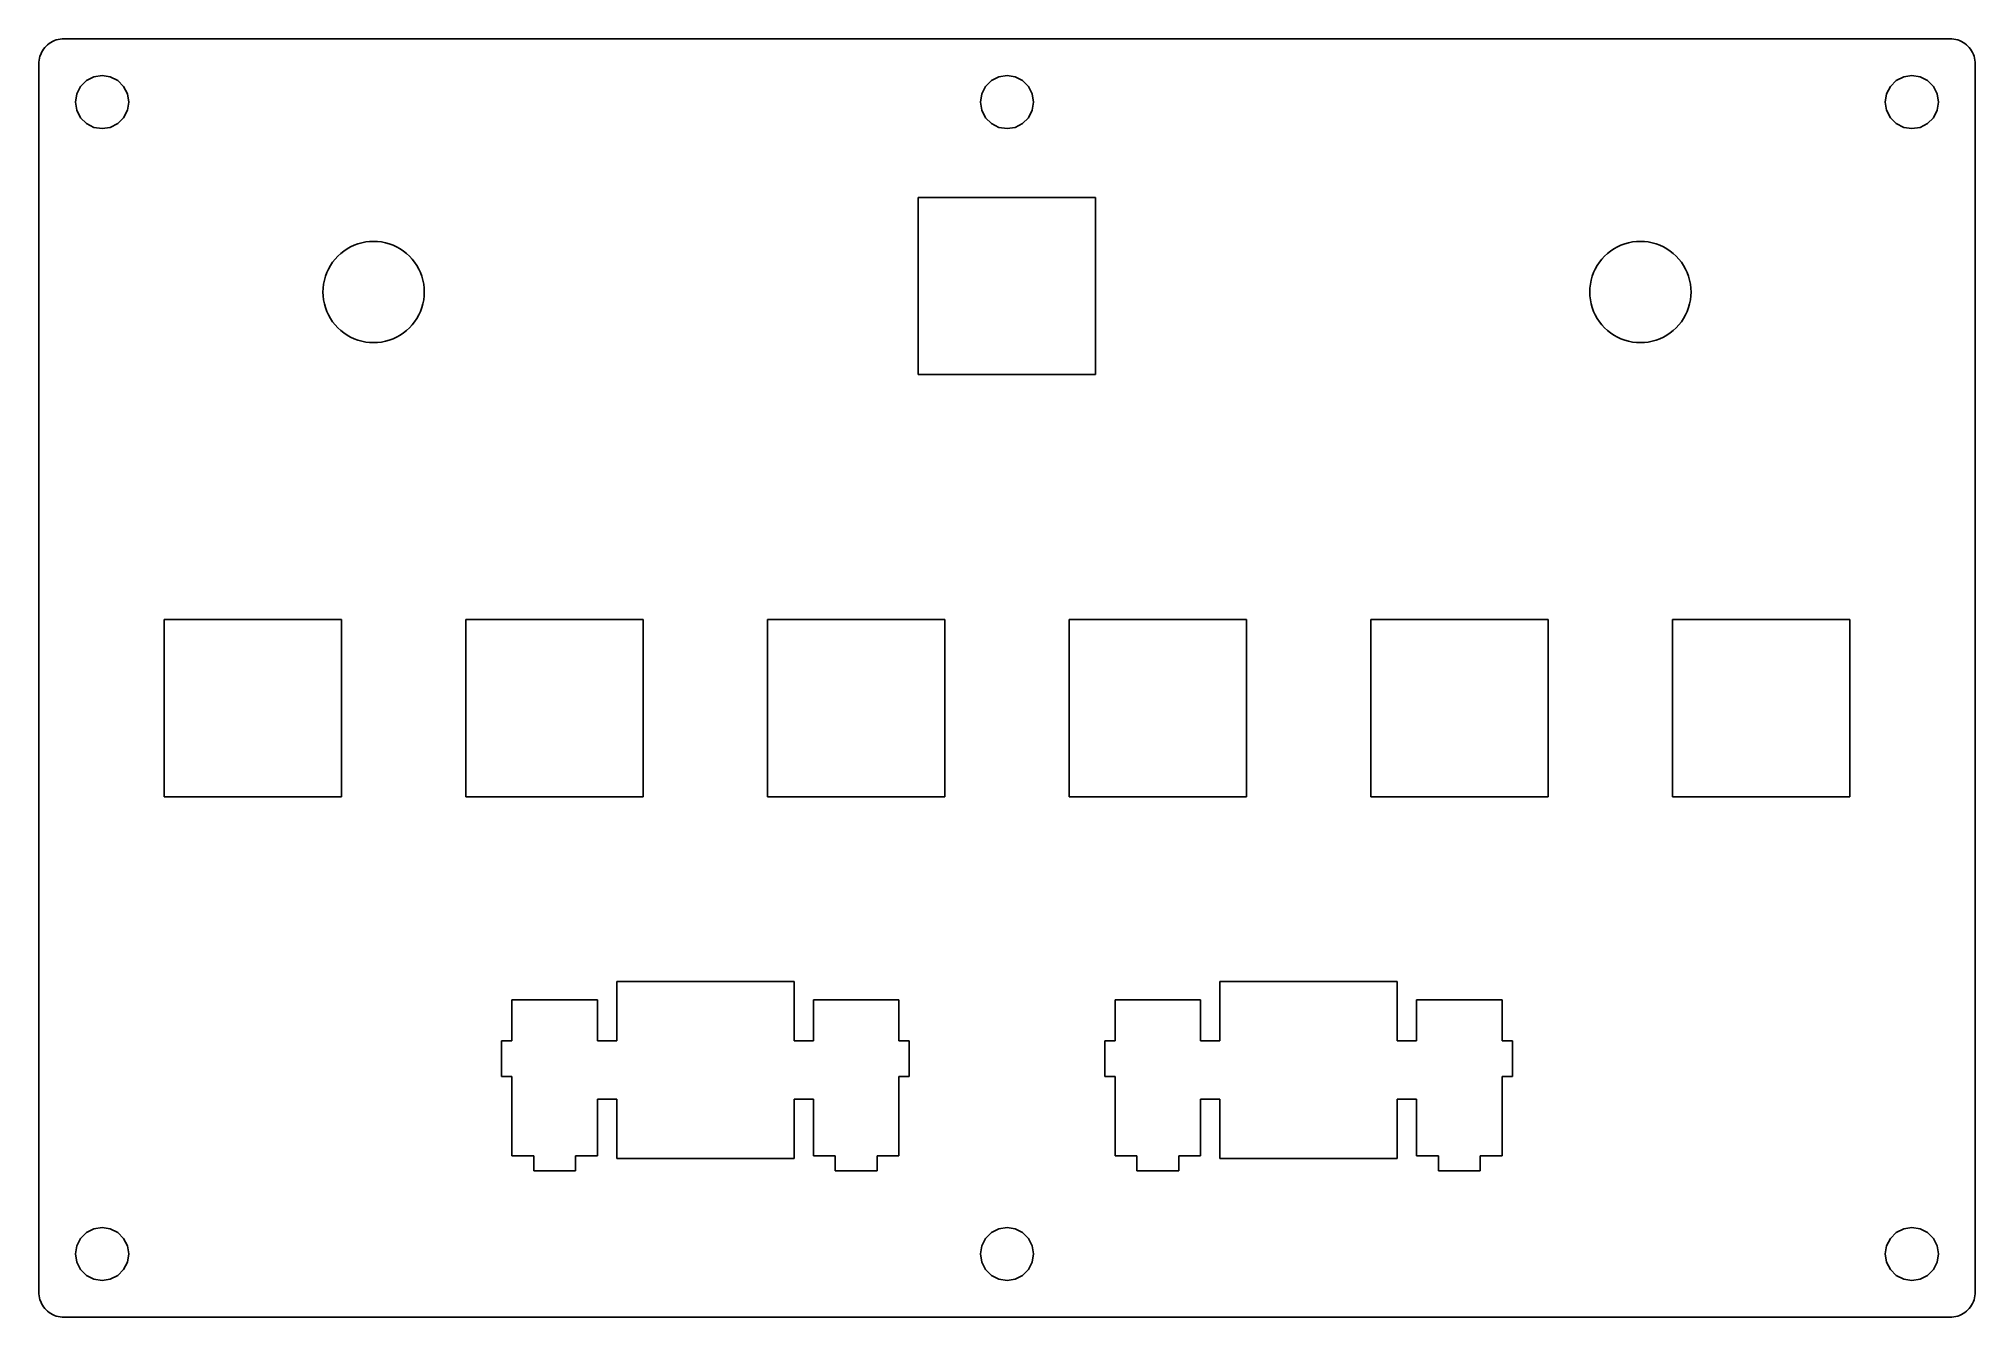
# Model space of a CAD drawing. Extents: x 0 to 153, y 0 to 101.
import ezdxf

# ---------------------------------------------------------------- set-up
doc = ezdxf.new("R2010")
doc.units = 0
doc.layers.get('0').update_dxf_attribs({"linetype": 'CONTINUOUS'})

msp = doc.modelspace()

# ---------------------------------------------------------------- linework, layer by layer
at = {"color": 0}
for p, q in [((1.18649, 100.845), (1.32843, 100.91)), ((1.32843, 100.91), (1.47588, 100.965)), ((1.47588, 100.965), (1.62746, 101.006)), ((1.62746, 101.006), (1.7818, 101.038)), ((1.7818, 101.038), (1.93752, 101.056)), ((1.93752, 101.056), (2.09462, 101.063)), ((2.09462, 101.063), (150.971, 101.061)), ((150.971, 101.061), (151.127, 101.056)), ((151.127, 101.056), (151.282, 101.038)), ((151.282, 101.038), (151.437, 101.006)), ((151.437, 101.006), (151.588, 100.965)), ((151.588, 100.965), (151.736, 100.91)), ((151.736, 100.91), (151.878, 100.845)), ((0.100597, 99.2188), (0.118511, 99.3743)), ((0.118511, 99.3743), (0.150206, 99.5288)), ((0.150206, 99.5288), (0.191547, 99.6805)), ((0.191547, 99.6805), (0.246669, 99.828)), ((0.246669, 99.828), (0.311437, 99.9698)), ((0.311437, 99.9698), (0.388606, 100.106)), ((0.388606, 100.106), (0.475424, 100.237)), ((0.475424, 100.237), (0.573264, 100.361)), ((0.573264, 100.361), (0.679372, 100.477)), ((0.679372, 100.477), (0.795129, 100.583)), ((0.795129, 100.583), (0.919152, 100.681)), ((0.919152, 100.681), (1.05006, 100.768)), ((1.05006, 100.768), (1.18649, 100.845)), ((151.878, 100.845), (152.014, 100.768)), ((152.014, 100.768), (152.145, 100.681)), ((152.145, 100.681), (152.269, 100.583)), ((152.269, 100.583), (152.385, 100.477)), ((152.385, 100.477), (152.491, 100.361)), ((152.491, 100.361), (152.589, 100.237)), ((152.589, 100.237), (152.676, 100.106)), ((152.676, 100.106), (152.753, 99.9698)), ((152.753, 99.9698), (152.818, 99.828)), ((152.818, 99.828), (152.873, 99.6805)), ((152.873, 99.6805), (152.915, 99.5288)), ((152.915, 99.5288), (152.946, 99.3743)), ((152.946, 99.3743), (152.964, 99.2188)), ((0.093707, 2.09875), (0.095085, 99.0618)), ((0.095085, 99.0618), (0.100597, 99.2188)), ((4.44556, 98.0599), (3.85988, 97.7607)), ((5.0946, 98.1618), (4.44556, 98.0599)), ((5.74227, 98.0599), (5.0946, 98.1618)), ((6.32933, 97.7607), (5.74227, 98.0599)), ((75.8843, 98.0599), (75.2972, 97.7607)), ((76.532, 98.1618), (75.8843, 98.0599)), ((77.1811, 98.0599), (76.532, 98.1618)), ((77.7667, 97.7607), (77.1811, 98.0599)), ((147.322, 98.0599), (146.736, 97.7607)), ((147.971, 98.1618), (147.322, 98.0599)), ((148.619, 98.0599), (147.971, 98.1618)), ((149.204, 97.7607), (148.619, 98.0599)), ((152.964, 99.2188), (152.97, 99.0618)), ((152.97, 99.0618), (152.97, 2.09875)), ((3.09645, 96.7109), (2.9931, 96.0617)), ((3.39549, 97.2965), (3.09645, 96.7109)), ((3.85988, 97.7607), (3.39549, 97.2965)), ((6.79235, 97.2965), (6.32933, 97.7607)), ((7.0914, 96.7109), (6.79235, 97.2965)), ((7.19473, 96.0617), (7.0914, 96.7109)), ((74.5352, 96.7109), (74.4333, 96.0617)), ((74.8344, 97.2965), (74.5352, 96.7109)), ((75.2972, 97.7607), (74.8344, 97.2965)), ((78.2313, 97.2965), (77.7667, 97.7607)), ((78.5301, 96.7109), (78.2313, 97.2965)), ((78.6324, 96.0617), (78.5301, 96.7109)), ((145.973, 96.7109), (145.869, 96.0617)), ((146.272, 97.2965), (145.973, 96.7109)), ((146.736, 97.7607), (146.272, 97.2965)), ((149.669, 97.2965), (149.204, 97.7607)), ((149.968, 96.7109), (149.669, 97.2965)), ((150.071, 96.0617), (149.968, 96.7109)), ((2.9931, 96.0617), (3.09645, 95.414)), ((3.09645, 95.414), (3.39549, 94.827)), ((3.39549, 94.827), (3.85988, 94.3638)), ((6.32933, 94.3638), (6.79235, 94.827)), ((6.79235, 94.827), (7.0914, 95.414)), ((7.0914, 95.414), (7.19473, 96.0617)), ((74.4333, 96.0617), (74.5352, 95.414)), ((74.5352, 95.414), (74.8344, 94.827)), ((74.8344, 94.827), (75.2972, 94.3638)), ((77.7667, 94.3638), (78.2313, 94.827)), ((78.2313, 94.827), (78.5301, 95.414)), ((78.5301, 95.414), (78.6324, 96.0617)), ((145.869, 96.0617), (145.973, 95.414)), ((145.973, 95.414), (146.272, 94.827)), ((146.272, 94.827), (146.736, 94.3638)), ((149.204, 94.3638), (149.669, 94.827)), ((149.669, 94.827), (149.968, 95.414)), ((149.968, 95.414), (150.071, 96.0617)), ((3.85988, 94.3638), (4.44556, 94.065)), ((4.44556, 94.065), (5.0946, 93.9617)), ((5.0946, 93.9617), (5.74227, 94.065)), ((5.74227, 94.065), (6.32933, 94.3638)), ((75.2972, 94.3638), (75.8843, 94.065)), ((75.8843, 94.065), (76.532, 93.9617)), ((76.532, 93.9617), (77.1811, 94.065)), ((77.1811, 94.065), (77.7667, 94.3638)), ((146.736, 94.3638), (147.322, 94.065)), ((147.322, 94.065), (147.971, 93.9617)), ((147.971, 93.9617), (148.619, 94.065)), ((148.619, 94.065), (149.204, 94.3638)), ((69.5318, 88.5363), (83.5311, 88.5363)), ((69.5318, 74.5367), (69.5318, 88.5363)), ((83.5311, 88.5363), (83.5311, 74.5367)), ((23.9352, 84.1029), (23.7036, 83.8909)), ((24.1804, 84.2987), (23.9352, 84.1029)), ((24.4423, 84.4723), (24.1804, 84.2987)), ((24.7165, 84.6268), (24.4423, 84.4723)), ((25.0017, 84.7577), (24.7165, 84.6268)), ((25.2953, 84.8663), (25.0017, 84.7577)), ((25.5984, 84.9521), (25.2953, 84.8663)), ((25.9071, 85.0124), (25.5984, 84.9521)), ((26.2185, 85.0498), (25.9071, 85.0124)), ((26.5327, 85.0621), (26.2185, 85.0498)), ((26.8456, 85.0498), (26.5327, 85.0621)), ((27.1584, 85.0124), (26.8456, 85.0498)), ((27.4657, 84.9521), (27.1584, 85.0124)), ((27.7688, 84.8663), (27.4657, 84.9521)), ((28.0624, 84.7577), (27.7688, 84.8663)), ((28.3476, 84.6268), (28.0624, 84.7577)), ((28.6218, 84.4723), (28.3476, 84.6268)), ((28.8837, 84.2987), (28.6218, 84.4723)), ((29.1303, 84.1029), (28.8837, 84.2987)), ((29.3605, 83.8909), (29.1303, 84.1029)), ((123.935, 84.1029), (123.704, 83.8909)), ((124.181, 84.2987), (123.935, 84.1029)), ((124.442, 84.4723), (124.181, 84.2987)), ((124.716, 84.6268), (124.442, 84.4723)), ((125.002, 84.7577), (124.716, 84.6268)), ((125.295, 84.8663), (125.002, 84.7577)), ((125.597, 84.9521), (125.295, 84.8663)), ((125.907, 85.0124), (125.597, 84.9521)), ((126.219, 85.0498), (125.907, 85.0124)), ((126.533, 85.0621), (126.219, 85.0498)), ((126.846, 85.0498), (126.533, 85.0621)), ((127.157, 85.0124), (126.846, 85.0498)), ((127.466, 84.9521), (127.157, 85.0124)), ((127.769, 84.8663), (127.466, 84.9521)), ((128.063, 84.7577), (127.769, 84.8663)), ((128.348, 84.6268), (128.063, 84.7577)), ((128.622, 84.4723), (128.348, 84.6268)), ((128.884, 84.2987), (128.622, 84.4723)), ((129.129, 84.1029), (128.884, 84.2987)), ((129.36, 83.8909), (129.129, 84.1029)), ((22.8369, 82.5927), (22.728, 82.2992)), ((22.9678, 82.8781), (22.8369, 82.5927)), ((23.1221, 83.1522), (22.9678, 82.8781)), ((23.2958, 83.414), (23.1221, 83.1522)), ((23.4914, 83.6595), (23.2958, 83.414)), ((23.7036, 83.8909), (23.4914, 83.6595)), ((29.5741, 83.6595), (29.3605, 83.8909)), ((29.7684, 83.414), (29.5741, 83.6595)), ((29.9434, 83.1522), (29.7684, 83.414)), ((30.0964, 82.8781), (29.9434, 83.1522)), ((30.2273, 82.5927), (30.0964, 82.8781)), ((30.3361, 82.2992), (30.2273, 82.5927)), ((122.837, 82.5927), (122.728, 82.2992)), ((122.968, 82.8781), (122.837, 82.5927)), ((123.121, 83.1522), (122.968, 82.8781)), ((123.296, 83.414), (123.121, 83.1522)), ((123.49, 83.6595), (123.296, 83.414)), ((123.704, 83.8909), (123.49, 83.6595)), ((129.574, 83.6595), (129.36, 83.8909)), ((129.769, 83.414), (129.574, 83.6595)), ((129.942, 83.1522), (129.769, 83.414)), ((130.096, 82.8781), (129.942, 83.1522)), ((130.227, 82.5927), (130.096, 82.8781)), ((130.336, 82.2992), (130.227, 82.5927)), ((22.5447, 81.376), (22.5323, 81.0616)), ((22.5323, 81.0616), (22.5447, 80.7491)), ((22.5819, 81.6875), (22.5447, 81.376)), ((22.6425, 81.9961), (22.5819, 81.6875)), ((22.728, 82.2992), (22.6425, 81.9961)), ((30.4216, 81.9961), (30.3361, 82.2992)), ((30.4822, 81.6875), (30.4216, 81.9961)), ((30.5194, 81.376), (30.4822, 81.6875)), ((30.5332, 81.0616), (30.5194, 81.376)), ((30.5194, 80.7491), (30.5332, 81.0616)), ((122.545, 81.376), (122.532, 81.0616)), ((122.532, 81.0616), (122.545, 80.7491)), ((122.582, 81.6875), (122.545, 81.376)), ((122.642, 81.9961), (122.582, 81.6875)), ((122.728, 82.2992), (122.642, 81.9961)), ((130.422, 81.9961), (130.336, 82.2992)), ((130.482, 81.6875), (130.422, 81.9961)), ((130.52, 81.376), (130.482, 81.6875)), ((130.532, 81.0616), (130.52, 81.376)), ((130.52, 80.7491), (130.532, 81.0616)), ((22.5447, 80.7491), (22.5819, 80.4362)), ((22.5819, 80.4362), (22.6425, 80.1289)), ((22.6425, 80.1289), (22.728, 79.8255)), ((22.728, 79.8255), (22.8369, 79.532)), ((22.8369, 79.532), (22.9678, 79.2469)), ((30.0964, 79.2469), (30.2273, 79.532)), ((30.2273, 79.532), (30.3361, 79.8255)), ((30.3361, 79.8255), (30.4216, 80.1289)), ((30.4216, 80.1289), (30.4822, 80.4362)), ((30.4822, 80.4362), (30.5194, 80.7491)), ((122.545, 80.7491), (122.582, 80.4362)), ((122.582, 80.4362), (122.642, 80.1289)), ((122.642, 80.1289), (122.728, 79.8255)), ((122.728, 79.8255), (122.837, 79.532)), ((122.837, 79.532), (122.968, 79.2469)), ((130.096, 79.2469), (130.227, 79.532)), ((130.227, 79.532), (130.336, 79.8255)), ((130.336, 79.8255), (130.422, 80.1289)), ((130.422, 80.1289), (130.482, 80.4362)), ((130.482, 80.4362), (130.52, 80.7491)), ((22.9678, 79.2469), (23.1221, 78.9725)), ((23.1221, 78.9725), (23.2958, 78.7107)), ((23.2958, 78.7107), (23.4914, 78.4641)), ((23.4914, 78.4641), (23.7036, 78.2341)), ((23.7036, 78.2341), (23.9352, 78.0203)), ((23.9352, 78.0203), (24.1804, 77.826)), ((28.8837, 77.826), (29.1303, 78.0203)), ((29.1303, 78.0203), (29.3605, 78.2341)), ((29.3605, 78.2341), (29.5741, 78.4641)), ((29.5741, 78.4641), (29.7684, 78.7107)), ((29.7684, 78.7107), (29.9434, 78.9725)), ((29.9434, 78.9725), (30.0964, 79.2469)), ((122.968, 79.2469), (123.121, 78.9725)), ((123.121, 78.9725), (123.296, 78.7107)), ((123.296, 78.7107), (123.49, 78.4641)), ((123.49, 78.4641), (123.704, 78.2341)), ((123.704, 78.2341), (123.935, 78.0203)), ((123.935, 78.0203), (124.181, 77.826)), ((128.884, 77.826), (129.129, 78.0203)), ((129.129, 78.0203), (129.36, 78.2341)), ((129.36, 78.2341), (129.574, 78.4641)), ((129.574, 78.4641), (129.769, 78.7107)), ((129.769, 78.7107), (129.942, 78.9725)), ((129.942, 78.9725), (130.096, 79.2469)), ((24.1804, 77.826), (24.4423, 77.651)), ((24.4423, 77.651), (24.7165, 77.4982)), ((24.7165, 77.4982), (25.0017, 77.3673)), ((25.0017, 77.3673), (25.2953, 77.2569)), ((25.2953, 77.2569), (25.5984, 77.173)), ((25.5984, 77.173), (25.9071, 77.1109)), ((25.9071, 77.1109), (26.2185, 77.0749)), ((26.2185, 77.0749), (26.5327, 77.0611)), ((26.5327, 77.0611), (26.8456, 77.0749)), ((26.8456, 77.0749), (27.1584, 77.1109)), ((27.1584, 77.1109), (27.4657, 77.173)), ((27.4657, 77.173), (27.7688, 77.2569)), ((27.7688, 77.2569), (28.0624, 77.3673)), ((28.0624, 77.3673), (28.3476, 77.4982)), ((28.3476, 77.4982), (28.6218, 77.651)), ((28.6218, 77.651), (28.8837, 77.826)), ((124.181, 77.826), (124.442, 77.651)), ((124.442, 77.651), (124.716, 77.4982)), ((124.716, 77.4982), (125.002, 77.3673)), ((125.002, 77.3673), (125.295, 77.2569)), ((125.295, 77.2569), (125.597, 77.173)), ((125.597, 77.173), (125.907, 77.1109)), ((125.907, 77.1109), (126.219, 77.0749)), ((126.219, 77.0749), (126.533, 77.0611)), ((126.533, 77.0611), (126.846, 77.0749)), ((126.846, 77.0749), (127.157, 77.1109)), ((127.157, 77.1109), (127.466, 77.173)), ((127.466, 77.173), (127.769, 77.2569)), ((127.769, 77.2569), (128.063, 77.3673)), ((128.063, 77.3673), (128.348, 77.4982)), ((128.348, 77.4982), (128.622, 77.651)), ((128.622, 77.651), (128.884, 77.826)), ((83.5311, 74.5367), (69.5318, 74.5367)), ((10.0004, 55.2002), (24.0013, 55.2002)), ((10.0004, 41.2006), (10.0004, 55.2002)), ((24.0013, 55.2002), (24.0013, 41.2006)), ((33.8129, 55.2002), (47.8123, 55.2002)), ((33.8129, 41.2006), (33.8129, 55.2002)), ((47.8123, 55.2002), (47.8123, 41.2006)), ((57.6255, 55.2002), (71.6262, 55.2002)), ((57.6255, 41.2006), (57.6255, 55.2002)), ((71.6262, 55.2002), (71.6262, 41.2006)), ((81.438, 55.2002), (95.4373, 55.2002)), ((81.438, 41.2006), (81.438, 55.2002)), ((95.4373, 55.2002), (95.4373, 41.2006)), ((105.251, 55.2002), (119.251, 55.2002)), ((105.251, 41.2006), (105.251, 55.2002)), ((119.251, 55.2002), (119.251, 41.2006)), ((129.063, 55.2002), (143.062, 55.2002)), ((129.063, 41.2006), (129.063, 55.2002)), ((143.062, 55.2002), (143.062, 41.2006)), ((24.0013, 41.2006), (10.0004, 41.2006)), ((47.8123, 41.2006), (33.8129, 41.2006)), ((71.6262, 41.2006), (57.6255, 41.2006)), ((95.4373, 41.2006), (81.438, 41.2006)), ((119.251, 41.2006), (105.251, 41.2006)), ((143.062, 41.2006), (129.063, 41.2006)), ((45.7193, 26.6251), (45.7193, 21.9246)), ((59.72, 26.6251), (45.7193, 26.6251)), ((59.72, 21.9246), (59.72, 26.6251)), ((93.3443, 26.6251), (93.3443, 21.9246)), ((107.345, 26.6251), (93.3443, 26.6251)), ((107.345, 21.9246), (107.345, 26.6251)), ((44.1949, 25.1547), (37.4456, 25.1547)), ((37.4456, 25.1547), (37.4456, 21.9246)), ((44.1949, 21.9246), (44.1949, 25.1547)), ((67.9951, 25.1547), (61.244, 25.1547)), ((61.244, 25.1547), (61.244, 21.9246)), ((67.9951, 21.9246), (67.9951, 25.1547)), ((91.8199, 25.1547), (85.0706, 25.1547)), ((85.0706, 25.1547), (85.0706, 21.9246)), ((91.8199, 21.9246), (91.8199, 25.1547)), ((115.62, 25.1547), (108.869, 25.1547)), ((108.869, 25.1547), (108.869, 21.9246)), ((115.62, 21.9246), (115.62, 25.1547)), ((37.4456, 21.9246), (36.6201, 21.9246)), ((36.6201, 21.9246), (36.6201, 19.1244)), ((45.7193, 21.9246), (44.1949, 21.9246)), ((61.244, 21.9246), (59.72, 21.9246)), ((68.8192, 21.9246), (67.9951, 21.9246)), ((68.8192, 19.1244), (68.8192, 21.9246)), ((85.0706, 21.9246), (84.2451, 21.9246)), ((84.2451, 21.9246), (84.2451, 19.1244)), ((93.3443, 21.9246), (91.8199, 21.9246)), ((108.869, 21.9246), (107.345, 21.9246)), ((116.444, 21.9246), (115.62, 21.9246)), ((116.444, 19.1244), (116.444, 21.9246)), ((36.6201, 19.1244), (37.4456, 19.1244)), ((37.4456, 19.1244), (37.4456, 12.8543)), ((67.9951, 12.8543), (67.9951, 19.1244)), ((67.9951, 19.1244), (68.8192, 19.1244)), ((84.2451, 19.1244), (85.0706, 19.1244)), ((85.0706, 19.1244), (85.0706, 12.8543)), ((115.62, 12.8543), (115.62, 19.1244)), ((115.62, 19.1244), (116.444, 19.1244)), ((44.1949, 12.8543), (44.1949, 17.3247)), ((44.1949, 17.3247), (45.7193, 17.3247)), ((45.7193, 17.3247), (45.7193, 12.6242)), ((59.72, 12.6242), (59.72, 17.3247)), ((59.72, 17.3247), (61.244, 17.3247)), ((61.244, 17.3247), (61.244, 12.8543)), ((91.8199, 12.8543), (91.8199, 17.3247)), ((91.8199, 17.3247), (93.3443, 17.3247)), ((93.3443, 17.3247), (93.3443, 12.6242)), ((107.345, 12.6242), (107.345, 17.3247)), ((107.345, 17.3247), (108.869, 17.3247)), ((108.869, 17.3247), (108.869, 12.8543)), ((37.4456, 12.8543), (39.1693, 12.8543)), ((39.1693, 12.8543), (39.1693, 11.6541)), ((42.4699, 11.6541), (42.4699, 12.8543)), ((42.4699, 12.8543), (44.1949, 12.8543)), ((45.7193, 12.6242), (59.72, 12.6242)), ((61.244, 12.8543), (62.9694, 12.8543)), ((62.9694, 12.8543), (62.9694, 11.6541)), ((66.27, 11.6541), (66.27, 12.8543)), ((66.27, 12.8543), (67.9951, 12.8543)), ((85.0706, 12.8543), (86.7943, 12.8543)), ((86.7943, 12.8543), (86.7943, 11.6541)), ((90.0949, 11.6541), (90.0949, 12.8543)), ((90.0949, 12.8543), (91.8199, 12.8543)), ((93.3443, 12.6242), (107.345, 12.6242)), ((108.869, 12.8543), (110.594, 12.8543)), ((110.594, 12.8543), (110.594, 11.6541)), ((113.895, 11.6541), (113.895, 12.8543)), ((113.895, 12.8543), (115.62, 12.8543)), ((39.1693, 11.6541), (42.4699, 11.6541)), ((62.9694, 11.6541), (66.27, 11.6541)), ((86.7943, 11.6541), (90.0949, 11.6541)), ((110.594, 11.6541), (113.895, 11.6541)), ((3.39549, 6.33208), (3.09645, 5.74781)), ((3.85988, 6.79785), (3.39549, 6.33208)), ((4.44556, 7.09553), (3.85988, 6.79785)), ((5.0946, 7.19889), (4.44556, 7.09553)), ((5.74227, 7.09553), (5.0946, 7.19889)), ((6.32933, 6.79785), (5.74227, 7.09553)), ((6.79235, 6.33208), (6.32933, 6.79785)), ((7.0914, 5.74781), (6.79235, 6.33208)), ((74.8344, 6.33208), (74.5352, 5.74781)), ((75.2972, 6.79785), (74.8344, 6.33208)), ((75.8843, 7.09553), (75.2972, 6.79785)), ((76.532, 7.19889), (75.8843, 7.09553)), ((77.1811, 7.09553), (76.532, 7.19889)), ((77.7667, 6.79785), (77.1811, 7.09553)), ((78.2313, 6.33208), (77.7667, 6.79785)), ((78.5301, 5.74781), (78.2313, 6.33208)), ((146.272, 6.33208), (145.973, 5.74781)), ((146.736, 6.79785), (146.272, 6.33208)), ((147.322, 7.09553), (146.736, 6.79785)), ((147.971, 7.19889), (147.322, 7.09553)), ((148.619, 7.09553), (147.971, 7.19889)), ((149.204, 6.79785), (148.619, 7.09553)), ((149.669, 6.33208), (149.204, 6.79785)), ((149.968, 5.74781), (149.669, 6.33208)), ((3.09645, 5.74781), (2.9931, 5.09873)), ((2.9931, 5.09873), (3.09645, 4.44969)), ((7.19473, 5.09873), (7.0914, 5.74781)), ((7.0914, 4.44969), (7.19473, 5.09873)), ((74.5352, 5.74781), (74.4333, 5.09873)), ((74.4333, 5.09873), (74.5352, 4.44969)), ((78.6324, 5.09873), (78.5301, 5.74781)), ((78.5301, 4.44969), (78.6324, 5.09873)), ((145.973, 5.74781), (145.869, 5.09873)), ((145.869, 5.09873), (145.973, 4.44969)), ((150.071, 5.09873), (149.968, 5.74781)), ((149.968, 4.44969), (150.071, 5.09873)), ((3.09645, 4.44969), (3.39549, 3.86401)), ((3.39549, 3.86401), (3.85988, 3.39962)), ((3.85988, 3.39962), (4.44556, 3.10196)), ((4.44556, 3.10196), (5.0946, 2.99861)), ((5.0946, 2.99861), (5.74227, 3.10196)), ((5.74227, 3.10196), (6.32933, 3.39962)), ((6.32933, 3.39962), (6.79235, 3.86401)), ((6.79235, 3.86401), (7.0914, 4.44969)), ((74.5352, 4.44969), (74.8344, 3.86401)), ((74.8344, 3.86401), (75.2972, 3.39962)), ((75.2972, 3.39962), (75.8843, 3.10196)), ((75.8843, 3.10196), (76.532, 2.99861)), ((76.532, 2.99861), (77.1811, 3.10196)), ((77.1811, 3.10196), (77.7667, 3.39962)), ((77.7667, 3.39962), (78.2313, 3.86401)), ((78.2313, 3.86401), (78.5301, 4.44969)), ((145.973, 4.44969), (146.272, 3.86401)), ((146.272, 3.86401), (146.736, 3.39962)), ((146.736, 3.39962), (147.322, 3.10196)), ((147.322, 3.10196), (147.971, 2.99861)), ((147.971, 2.99861), (148.619, 3.10196)), ((148.619, 3.10196), (149.204, 3.39962)), ((149.204, 3.39962), (149.669, 3.86401)), ((149.669, 3.86401), (149.968, 4.44969)), ((0.100597, 1.94166), (0.093707, 2.09875)), ((0.118511, 1.78594), (0.100597, 1.94166)), ((0.150206, 1.6316), (0.118511, 1.78594)), ((0.191547, 1.48001), (0.150206, 1.6316)), ((152.915, 1.6316), (152.873, 1.48001)), ((152.946, 1.78594), (152.915, 1.6316)), ((152.964, 1.94166), (152.946, 1.78594)), ((152.97, 2.09875), (152.964, 1.94166)), ((0.246669, 1.33394), (0.191547, 1.48001)), ((0.311437, 1.19063), (0.246669, 1.33394)), ((0.388606, 1.0542), (0.311437, 1.19063)), ((0.475424, 0.921907), (0.388606, 1.0542)), ((0.573264, 0.799264), (0.475424, 0.921907)), ((0.679372, 0.684886), (0.573264, 0.799264)), ((0.795129, 0.577398), (0.679372, 0.684886)), ((0.919152, 0.480935), (0.795129, 0.577398)), ((1.05006, 0.39412), (0.919152, 0.480935)), ((1.18649, 0.316949), (1.05006, 0.39412)), ((1.32843, 0.250803), (1.18649, 0.316949)), ((1.47588, 0.19706), (1.32843, 0.250803)), ((1.62746, 0.152962), (1.47588, 0.19706)), ((1.7818, 0.124024), (1.62746, 0.152962)), ((1.93752, 0.104731), (1.7818, 0.124024)), ((2.09462, 0.097841), (1.93752, 0.104731)), ((150.969, 0.097841), (2.09462, 0.097841)), ((151.127, 0.104731), (150.969, 0.097841)), ((151.282, 0.124024), (151.127, 0.104731)), ((151.437, 0.152962), (151.282, 0.124024)), ((151.588, 0.19706), (151.437, 0.152962)), ((151.736, 0.250803), (151.588, 0.19706)), ((151.878, 0.316949), (151.736, 0.250803)), ((152.014, 0.39412), (151.878, 0.316949)), ((152.145, 0.480935), (152.014, 0.39412)), ((152.269, 0.577398), (152.145, 0.480935)), ((152.385, 0.684886), (152.269, 0.577398)), ((152.491, 0.799264), (152.385, 0.684886)), ((152.589, 0.921907), (152.491, 0.799264)), ((152.676, 1.0542), (152.589, 0.921907)), ((152.753, 1.19063), (152.676, 1.0542)), ((152.818, 1.33394), (152.753, 1.19063)), ((152.873, 1.48001), (152.818, 1.33394))]:
    msp.add_line(p, q, dxfattribs=at)

doc.saveas('drawing.dxf')
